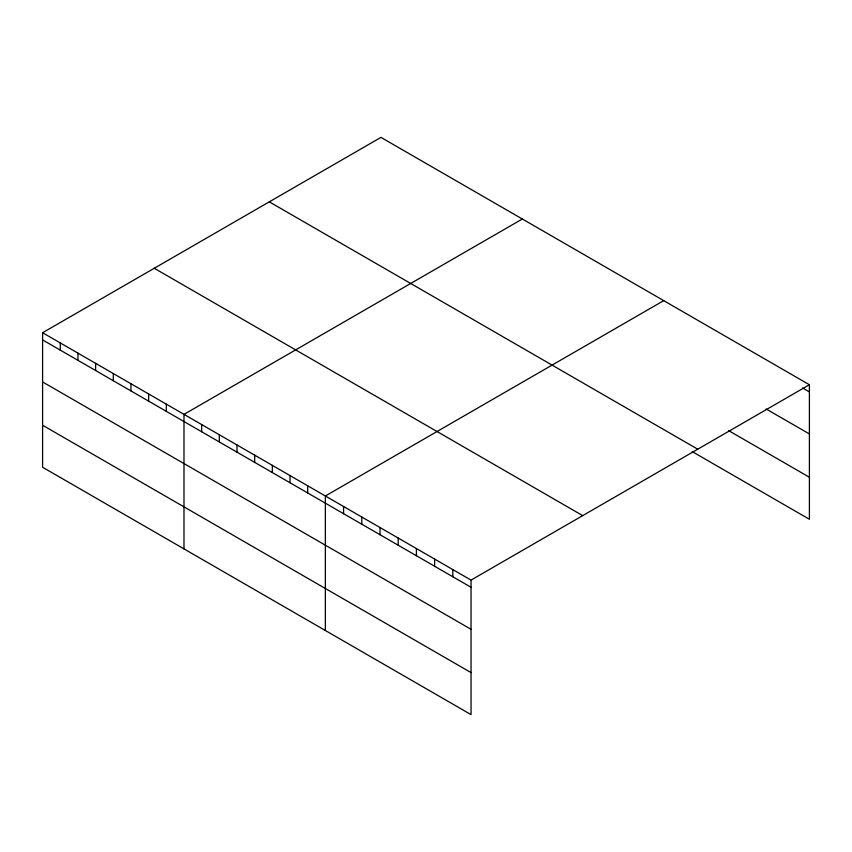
<?xml version="1.0" encoding="UTF-8"?>
<svg xmlns="http://www.w3.org/2000/svg" width="852" height="852" viewBox="0 0 852 852"><rect width="100%" height="100%" fill="white"/><g stroke="black" fill="none" stroke-linecap="round" stroke-linejoin="round"><path stroke-width="1.28" d="M471.039 629.298L471.039 580.095L42.6 332.727L42.6 467.258L471.039 714.615L471.039 629.298L42.6 381.941M692.175 451.592L809.4 519.273L809.4 384.742L380.961 137.385L42.6 332.727M522.34 219.007L183.989 414.36L183.989 548.89M663.729 300.639L325.368 495.992L325.368 630.512M471.039 580.095L809.4 384.742M802.573 387.979L809.4 391.92M766.15 408.981L809.4 433.945M728.598 430.601L809.4 477.248M269.296 201.849L697.745 449.206M154.255 268.263L582.704 515.62M42.6 339.916L471.039 587.273M42.6 425.233L471.039 672.59M452.838 569.573L452.838 576.761M434.627 559.061L434.627 566.25M416.415 548.55L416.415 555.738M398.203 538.038L398.203 545.227M380.003 527.526L380.003 534.705M361.791 517.015L361.791 524.193M343.58 506.503L343.58 513.681M307.7 485.778L307.7 492.967M290.031 475.576L290.031 482.764M272.352 465.373L272.352 472.562M254.684 455.17L254.684 462.359M237.005 444.968L237.005 452.156M219.337 434.765L219.337 441.954M201.658 424.562L201.658 431.74M166.31 404.157L166.31 411.335M148.642 393.954L148.642 401.132M130.963 383.751L130.963 390.93M113.295 373.549L113.295 380.727M95.616 363.335L95.616 370.524M77.947 353.133L77.947 360.321M60.268 342.93L60.268 350.119"/></g></svg>
